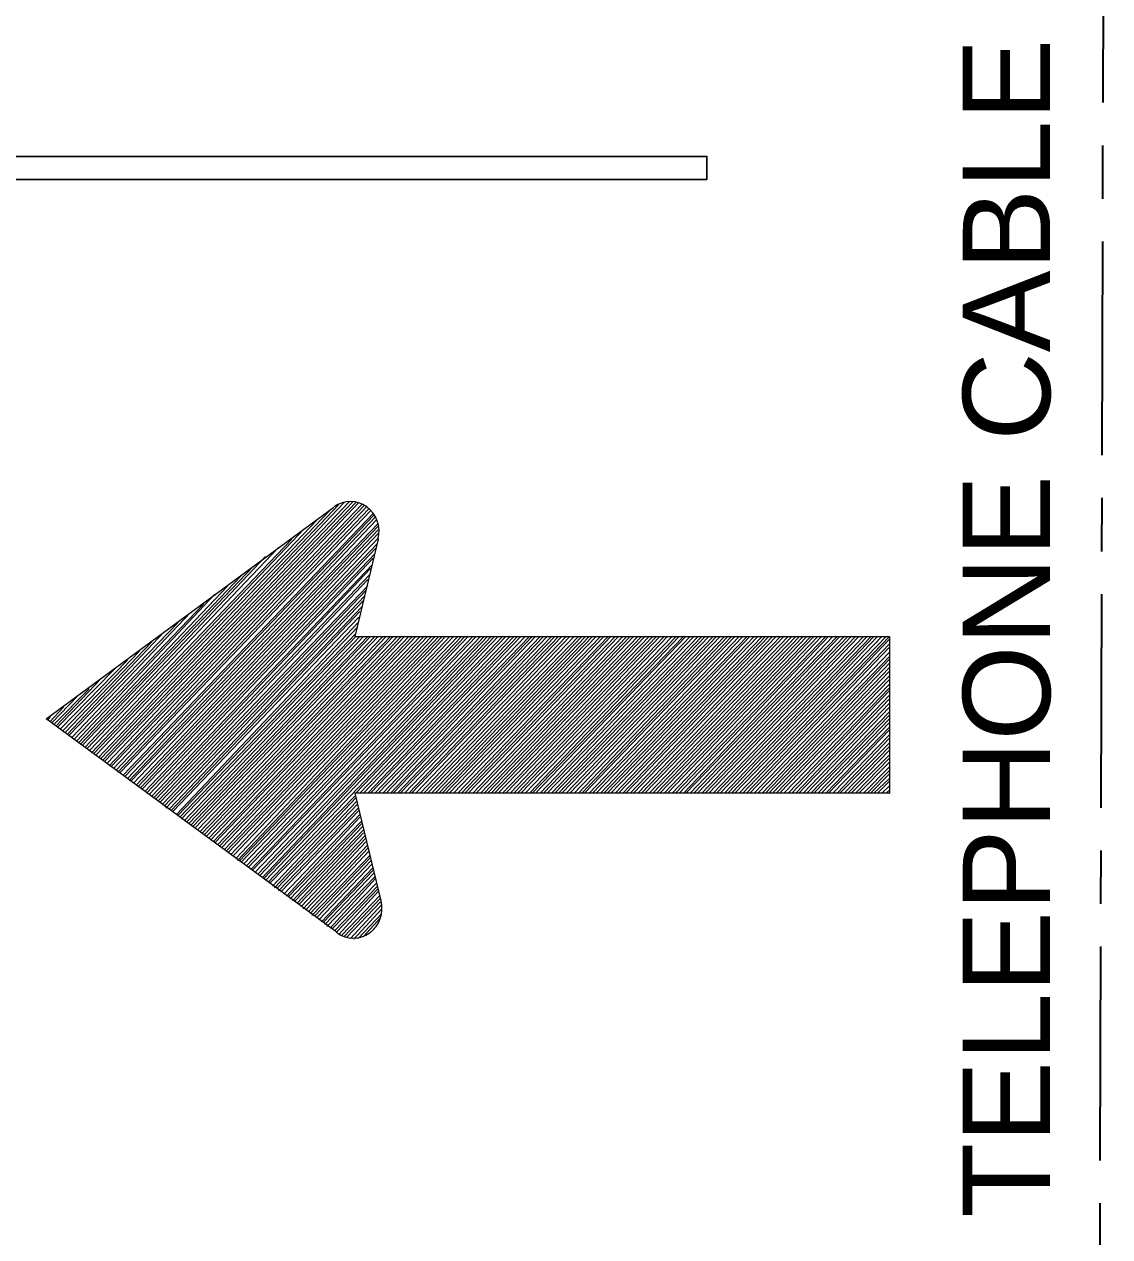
# Model space of a CAD drawing. Extents: x -524 to 1472, y -357 to 353.
# Drawn here: x -469.9 to -393.7, y -74.4 to 10.7 of the extents above; entities that cross this region are included whole.
import ezdxf

# ---------------------------------------------------------------- set-up
doc = ezdxf.new("R2010")
doc.units = 0
doc.header["$LTSCALE"] = 2.5
doc.linetypes.add('LONG_DASH_SHORT_DASH', pattern=[9.9, 6, -1.2, 1.5, -1.2])
doc.layers.add('1', color=7, linetype='Continuous', lineweight=13)
doc.layers.add('2', color=7, linetype='Continuous', lineweight=13)

msp = doc.modelspace()

# ---------------------------------------------------------------- linework, layer by layer
at = {"layer": '1', "linetype": 'LONG_DASH_SHORT_DASH', "lineweight": 35}
msp.add_line((-393.727, 193.434), (-394.907, -259.065), dxfattribs=at)
at = {"layer": '1', "lineweight": 25}
msp.add_lwpolyline([(-483.343, 1.41), (-421.995, 1.41), (-421.995, -0.205), (-483.343, -0.205)], close=True, dxfattribs=at)
at = {"layer": '2'}
for p, q in [((-464.512, -40.841), (-447.454, -22.883)), ((-464.399, -40.981), (-447.091, -22.814)), ((-464.268, -41.042), (-446.835, -22.814)), ((-464.083, -41.17), (-446.651, -22.883)), ((-463.96, -41.37), (-446.422, -22.883)), ((-468.381, -38.082), (-448.188, -23.202)), ((-464.876, -40.597), (-448.499, -23.461)), ((-464.701, -40.788), (-447.827, -23.014)), ((-463.833, -41.44), (-446.232, -23.014)), ((-463.661, -41.562), (-446.038, -23.078)), ((-463.479, -41.688), (-445.857, -23.132)), ((-463.349, -41.81), (-445.737, -23.326)), ((-463.167, -41.81), (-445.619, -23.461)), ((-462.976, -42.017), (-445.422, -23.656)), ((-462.799, -42.076), (-445.372, -23.774)), ((-465.061, -40.529), (-449.364, -24.098)), ((-462.677, -42.254), (-445.252, -23.899)), ((-462.548, -42.403), (-445.182, -24.098)), ((-462.429, -42.453), (-445.072, -24.357)), ((-462.245, -42.586), (-445.072, -24.541)), ((-465.315, -40.269), (-451.142, -25.46)), ((-465.189, -40.465), (-450.274, -24.741)), ((-462.056, -42.728), (-445.072, -24.809)), ((-461.941, -42.845), (-445.072, -25.068)), ((-461.755, -42.904), (-445.072, -25.384)), ((-465.497, -40.147), (-452.059, -26.038)), ((-461.627, -42.982), (-445.129, -25.774)), ((-461.447, -43.166), (-445.252, -26.103)), ((-465.674, -40.082), (-452.979, -26.678)), ((-461.329, -43.295), (-445.308, -26.484)), ((-461.139, -43.374), (-445.422, -26.799)), ((-465.984, -39.877), (-454.694, -28.031)), ((-465.859, -39.954), (-453.844, -27.387)), ((-460.959, -43.491), (-445.491, -27.268)), ((-460.824, -43.625), (-445.619, -27.514)), ((-460.713, -43.745), (-445.681, -27.963)), ((-466.113, -39.756), (-455.627, -28.729)), ((-460.521, -43.82), (-445.804, -28.293)), ((-460.408, -43.948), (-445.804, -28.729)), ((-466.23, -39.623), (-456.54, -29.326)), ((-460.223, -44.07), (-445.93, -29.057)), ((-460.1, -44.199), (-446.038, -29.449)), ((-459.981, -44.333), (-446.11, -29.763)), ((-466.544, -39.367), (-458.256, -30.606)), ((-466.417, -39.5), (-457.34, -30.018)), ((-459.722, -44.399), (-446.232, -30.217)), ((-459.606, -44.518), (-446.351, -30.544)), ((-466.775, -39.238), (-459.109, -31.316)), ((-459.481, -44.581), (-446.422, -30.934)), ((-459.229, -44.788), (-446.476, -31.316)), ((-466.848, -39.114), (-460.1, -31.959)), ((-459.109, -44.836), (-446.526, -31.633)), ((-458.992, -44.977), (-446.651, -32.089)), ((-458.877, -45.101), (-446.651, -32.282)), ((-458.684, -45.229), (-446.351, -32.282)), ((-458.495, -45.298), (-446.11, -32.282)), ((-458.371, -45.43), (-445.804, -32.282)), ((-458.256, -45.556), (-445.619, -32.282)), ((-458.074, -45.621), (-445.308, -32.282)), ((-457.945, -45.745), (-445.072, -32.282)), ((-457.76, -45.865), (-444.758, -32.282)), ((-457.582, -46.004), (-444.507, -32.282)), ((-457.456, -46.126), (-444.205, -32.282)), ((-457.272, -46.193), (-444.019, -32.282)), ((-457.151, -46.324), (-443.724, -32.282)), ((-456.959, -46.441), (-443.467, -32.282)), ((-456.85, -46.598), (-443.225, -32.282)), ((-456.662, -46.712), (-442.921, -32.282)), ((-456.54, -46.77), (-442.671, -32.282)), ((-456.353, -46.91), (-442.424, -32.282)), ((-456.236, -47.033), (-442.119, -32.282)), ((-456.04, -47.095), (-441.876, -32.282)), ((-455.859, -47.241), (-441.622, -32.282)), ((-455.745, -47.359), (-441.325, -32.282)), ((-455.627, -47.484), (-441.08, -32.282)), ((-455.43, -47.614), (-440.818, -32.282)), ((-455.238, -47.675), (-440.584, -32.282)), ((-455.065, -47.882), (-440.346, -32.282)), ((-454.936, -48.005), (-440.042, -32.282)), ((-454.824, -48.059), (-439.79, -32.282)), ((-454.694, -48.125), (-439.491, -32.282)), ((-454.51, -48.252), (-439.237, -32.282)), ((-454.325, -48.389), (-438.986, -32.282)), ((-454.205, -48.515), (-438.752, -32.282)), ((-454.017, -48.652), (-438.441, -32.282)), ((-453.892, -48.704), (-438.197, -32.282)), ((-453.702, -48.844), (-437.889, -32.282)), ((-453.53, -48.969), (-437.639, -32.282)), ((-453.403, -49.088), (-437.397, -32.282)), ((-453.228, -49.23), (-437.146, -32.282)), ((-453.101, -49.287), (-436.904, -32.282)), ((-452.979, -49.419), (-436.657, -32.282)), ((-452.791, -49.546), (-436.357, -32.282)), ((-446.651, -43.295), (-436.103, -32.282)), ((-446.351, -43.295), (-435.805, -32.282)), ((-446.11, -43.295), (-435.554, -32.282)), ((-445.804, -43.295), (-435.305, -32.282)), ((-445.619, -43.295), (-435.068, -32.282)), ((-445.308, -43.295), (-434.753, -32.282)), ((-445.072, -43.295), (-434.457, -32.282)), ((-444.758, -43.295), (-434.262, -32.282)), ((-444.507, -43.295), (-434.021, -32.282)), ((-444.205, -43.295), (-433.715, -32.282)), ((-444.019, -43.295), (-433.475, -32.282)), ((-443.724, -43.295), (-433.224, -32.282)), ((-443.538, -43.295), (-432.916, -32.282)), ((-443.225, -43.295), (-432.674, -32.282)), ((-442.921, -43.295), (-432.422, -32.282)), ((-442.736, -43.295), (-432.181, -32.282)), ((-442.424, -43.295), (-431.873, -32.282)), ((-442.119, -43.295), (-431.622, -32.282)), ((-441.876, -43.295), (-431.318, -32.282)), ((-441.622, -43.295), (-431.017, -32.282)), ((-441.325, -43.295), (-430.776, -32.282)), ((-441.08, -43.295), (-430.518, -32.282)), ((-440.818, -43.295), (-430.275, -32.282)), ((-440.584, -43.295), (-430.038, -32.282)), ((-440.346, -43.295), (-429.78, -32.282)), ((-440.092, -43.295), (-429.481, -32.282)), ((-439.79, -43.295), (-429.235, -32.282)), ((-439.491, -43.295), (-428.928, -32.282)), ((-439.237, -43.295), (-428.753, -32.282)), ((-438.986, -43.295), (-428.433, -32.282)), ((-438.752, -43.295), (-428.207, -32.282)), ((-438.441, -43.295), (-427.893, -32.282)), ((-438.197, -43.295), (-427.63, -32.282)), ((-437.889, -43.295), (-427.399, -32.282)), ((-437.639, -43.295), (-427.149, -32.282)), ((-437.397, -43.295), (-426.846, -32.282)), ((-437.146, -43.295), (-426.597, -32.282)), ((-436.904, -43.295), (-426.352, -32.282)), ((-436.657, -43.295), (-426.056, -32.282)), ((-436.357, -43.295), (-425.795, -32.282)), ((-436.103, -43.295), (-425.55, -32.282)), ((-435.805, -43.295), (-425.313, -32.282)), ((-435.554, -43.295), (-425.004, -32.282)), ((-435.305, -43.295), (-424.76, -32.282)), ((-435.068, -43.295), (-424.451, -32.282)), ((-434.753, -43.295), (-424.15, -32.282)), ((-434.457, -43.295), (-423.948, -32.282)), ((-434.262, -43.295), (-423.65, -32.282)), ((-434.021, -43.295), (-423.477, -32.282)), ((-433.715, -43.295), (-423.17, -32.282)), ((-433.475, -43.295), (-422.918, -32.282)), ((-433.224, -43.295), (-422.611, -32.282)), ((-432.916, -43.295), (-422.368, -32.282)), ((-432.674, -43.295), (-422.116, -32.282)), ((-432.422, -43.295), (-421.869, -32.282)), ((-432.181, -43.295), (-421.556, -32.282)), ((-431.873, -43.295), (-421.322, -32.282)), ((-431.622, -43.295), (-421.082, -32.282)), ((-431.318, -43.295), (-420.765, -32.282)), ((-431.017, -43.295), (-420.529, -32.282)), ((-430.776, -43.295), (-420.28, -32.282)), ((-430.581, -43.295), (-420.039, -32.282)), ((-430.275, -43.295), (-419.734, -32.282)), ((-430.038, -43.295), (-419.488, -32.282)), ((-429.78, -43.295), (-419.182, -32.282)), ((-429.481, -43.295), (-418.999, -32.282)), ((-429.235, -43.295), (-418.685, -32.282)), ((-428.993, -43.295), (-418.422, -32.282)), ((-428.753, -43.295), (-418.125, -32.282)), ((-428.433, -43.295), (-417.884, -32.282)), ((-428.207, -43.295), (-417.653, -32.282)), ((-427.893, -43.295), (-417.394, -32.282)), ((-427.699, -43.295), (-417.145, -32.282)), ((-427.399, -43.295), (-416.847, -32.282)), ((-427.149, -43.295), (-416.6, -32.282)), ((-426.846, -43.295), (-416.288, -32.282)), ((-426.597, -43.295), (-416.048, -32.282)), ((-426.352, -43.295), (-415.751, -32.282)), ((-426.056, -43.295), (-415.501, -32.282)), ((-425.795, -43.295), (-415.242, -32.282)), ((-425.55, -43.295), (-414.999, -32.282)), ((-425.313, -43.295), (-414.697, -32.282)), ((-425.004, -43.295), (-414.506, -32.282)), ((-424.76, -43.295), (-414.208, -32.282)), ((-424.451, -43.295), (-413.967, -32.282)), ((-424.203, -43.295), (-413.654, -32.282)), ((-423.948, -43.295), (-413.471, -32.282)), ((-423.65, -43.295), (-413.165, -32.282)), ((-423.477, -43.295), (-412.861, -32.282)), ((-423.17, -43.295), (-412.672, -32.282)), ((-422.918, -43.295), (-412.366, -32.282)), ((-422.669, -43.295), (-412.118, -32.282)), ((-422.368, -43.295), (-411.875, -32.282)), ((-422.116, -43.295), (-411.561, -32.282)), ((-421.869, -43.295), (-411.328, -32.282)), ((-421.556, -43.295), (-411.017, -32.282)), ((-421.322, -43.295), (-410.763, -32.282)), ((-421.082, -43.295), (-410.462, -32.282)), ((-420.765, -43.295), (-410.285, -32.282)), ((-420.529, -43.295), (-410.034, -32.282)), ((-420.28, -43.295), (-409.726, -32.282)), ((-420.039, -43.295), (-409.413, -32.282)), ((-419.734, -43.295), (-409.18, -32.282)), ((-467.032, -39.04), (-460.959, -32.663)), ((-419.488, -43.295), (-409.18, -32.474)), ((-419.229, -43.295), (-409.18, -32.796)), ((-418.999, -43.295), (-409.18, -33.051)), ((-467.396, -38.792), (-462.677, -33.963)), ((-467.206, -38.912), (-461.816, -33.32)), ((-418.685, -43.295), (-409.18, -33.38)), ((-418.422, -43.295), (-409.18, -33.704)), ((-418.125, -43.295), (-409.18, -33.889)), ((-467.579, -38.658), (-463.591, -34.595)), ((-417.884, -43.295), (-409.18, -34.159)), ((-417.653, -43.295), (-409.18, -34.473)), ((-417.394, -43.295), (-409.18, -34.735)), ((-467.693, -38.588), (-464.512, -35.249)), ((-417.145, -43.295), (-409.18, -35.046)), ((-416.904, -43.295), (-409.18, -35.315)), ((-416.6, -43.295), (-409.18, -35.633)), ((-467.949, -38.336), (-466.23, -36.538)), ((-467.829, -38.464), (-465.362, -35.956)), ((-416.288, -43.295), (-409.18, -35.888)), ((-416.048, -43.295), (-409.18, -36.086)), ((-415.751, -43.295), (-409.18, -36.408)), ((-468.13, -38.271), (-467.159, -37.242)), ((-415.552, -43.295), (-409.18, -36.663)), ((-415.242, -43.295), (-409.18, -36.975)), ((-414.999, -43.295), (-409.18, -37.242)), ((-447.949, -53.078), (-468.381, -38.082)), ((-468.26, -38.151), (-468.083, -37.898)), ((-414.697, -43.295), (-409.18, -37.57)), ((-414.506, -43.295), (-409.18, -37.821)), ((-414.208, -43.295), (-409.18, -38.082)), ((-413.967, -43.295), (-409.18, -38.336)), ((-413.654, -43.295), (-409.18, -38.658)), ((-413.471, -43.295), (-409.18, -38.854)), ((-413.165, -43.295), (-409.18, -39.186)), ((-412.861, -43.295), (-409.18, -39.427)), ((-412.672, -43.295), (-409.18, -39.756)), ((-412.366, -43.295), (-409.18, -40.006)), ((-412.118, -43.295), (-409.18, -40.269)), ((-411.875, -43.295), (-409.18, -40.597)), ((-411.561, -43.295), (-409.18, -40.841)), ((-411.328, -43.295), (-409.18, -41.111)), ((-411.017, -43.295), (-409.18, -41.44)), ((-410.763, -43.295), (-409.18, -41.688)), ((-410.526, -43.295), (-409.18, -41.939)), ((-410.285, -43.295), (-409.18, -42.254)), ((-410.034, -43.295), (-409.18, -42.453)), ((-409.726, -43.295), (-409.18, -42.782)), ((-409.413, -43.295), (-409.18, -43.049)), ((-409.233, -43.295), (-409.18, -43.295)), ((-452.667, -49.615), (-446.72, -43.491)), ((-452.491, -49.809), (-446.651, -43.625)), ((-452.354, -49.937), (-446.601, -43.871)), ((-452.178, -49.993), (-446.526, -44.07)), ((-452.059, -50.135), (-446.476, -44.333)), ((-451.874, -50.192), (-446.422, -44.518)), ((-451.696, -50.388), (-446.351, -44.788)), ((-451.51, -50.517), (-446.351, -44.977)), ((-451.395, -50.577), (-446.232, -45.229)), ((-451.256, -50.7), (-446.232, -45.43)), ((-451.084, -50.84), (-446.17, -45.621)), ((-450.957, -50.899), (-446.11, -45.865)), ((-450.776, -51.03), (-446.11, -46.071)), ((-450.643, -51.098), (-445.992, -46.273)), ((-450.462, -51.224), (-445.93, -46.441)), ((-450.336, -51.418), (-445.93, -46.712)), ((-450.162, -51.477), (-445.804, -46.91)), ((-449.973, -51.602), (-445.804, -47.159)), ((-449.853, -51.736), (-445.737, -47.359)), ((-449.729, -51.879), (-445.619, -47.614)), ((-449.539, -51.93), (-445.619, -47.807)), ((-449.364, -51.992), (-445.56, -48.005)), ((-449.242, -52.193), (-445.491, -48.252)), ((-449.063, -52.314), (-445.422, -48.515)), ((-448.928, -52.378), (-445.422, -48.704)), ((-448.807, -52.507), (-445.372, -48.902)), ((-448.681, -52.64), (-445.308, -49.155)), ((-448.448, -52.767), (-445.252, -49.287)), ((-448.326, -52.836), (-445.182, -49.615)), ((-448.139, -52.962), (-445.129, -49.809)), ((-448.013, -53.078), (-445.072, -49.993)), ((-447.827, -53.22), (-445.072, -50.192)), ((-447.639, -53.293), (-444.939, -50.452)), ((-447.454, -53.348), (-444.882, -50.646)), ((-447.274, -53.406), (-444.882, -50.899)), ((-447.028, -53.482), (-444.817, -51.098)), ((-446.792, -53.531), (-444.817, -51.418)), ((-446.476, -53.482), (-444.817, -51.736)), ((-446.11, -53.348), (-444.939, -52.065)), ((-445.56, -53.022), (-445.252, -52.707))]:
    msp.add_line(p, q, dxfattribs=at)
msp.add_lwpolyline([(-445.072, -25.46), (-446.72, -32.282), (-409.18, -32.282), (-409.18, -43.295), (-446.72, -43.295), (-444.882, -50.84)], dxfattribs=at)
for centre, start_param, end_param in [((-447.01, -24.912), 1.317698, 3.754851), ((-446.809, -51.373), 5.672067, 8.11079)]:
    msp.add_ellipse(centre, major_axis=(0, -2.101), ratio=0.952381, start_param=start_param, end_param=end_param, dxfattribs=at)

# ---------------------------------------------------------------- texts
at = {"layer": '1', "width": 1.05}
msp.add_text('TELEPHONE CABLE', height=6.132, rotation=90, dxfattribs=at).set_placement((-397.909, -73.101))

doc.saveas('drawing.dxf')
